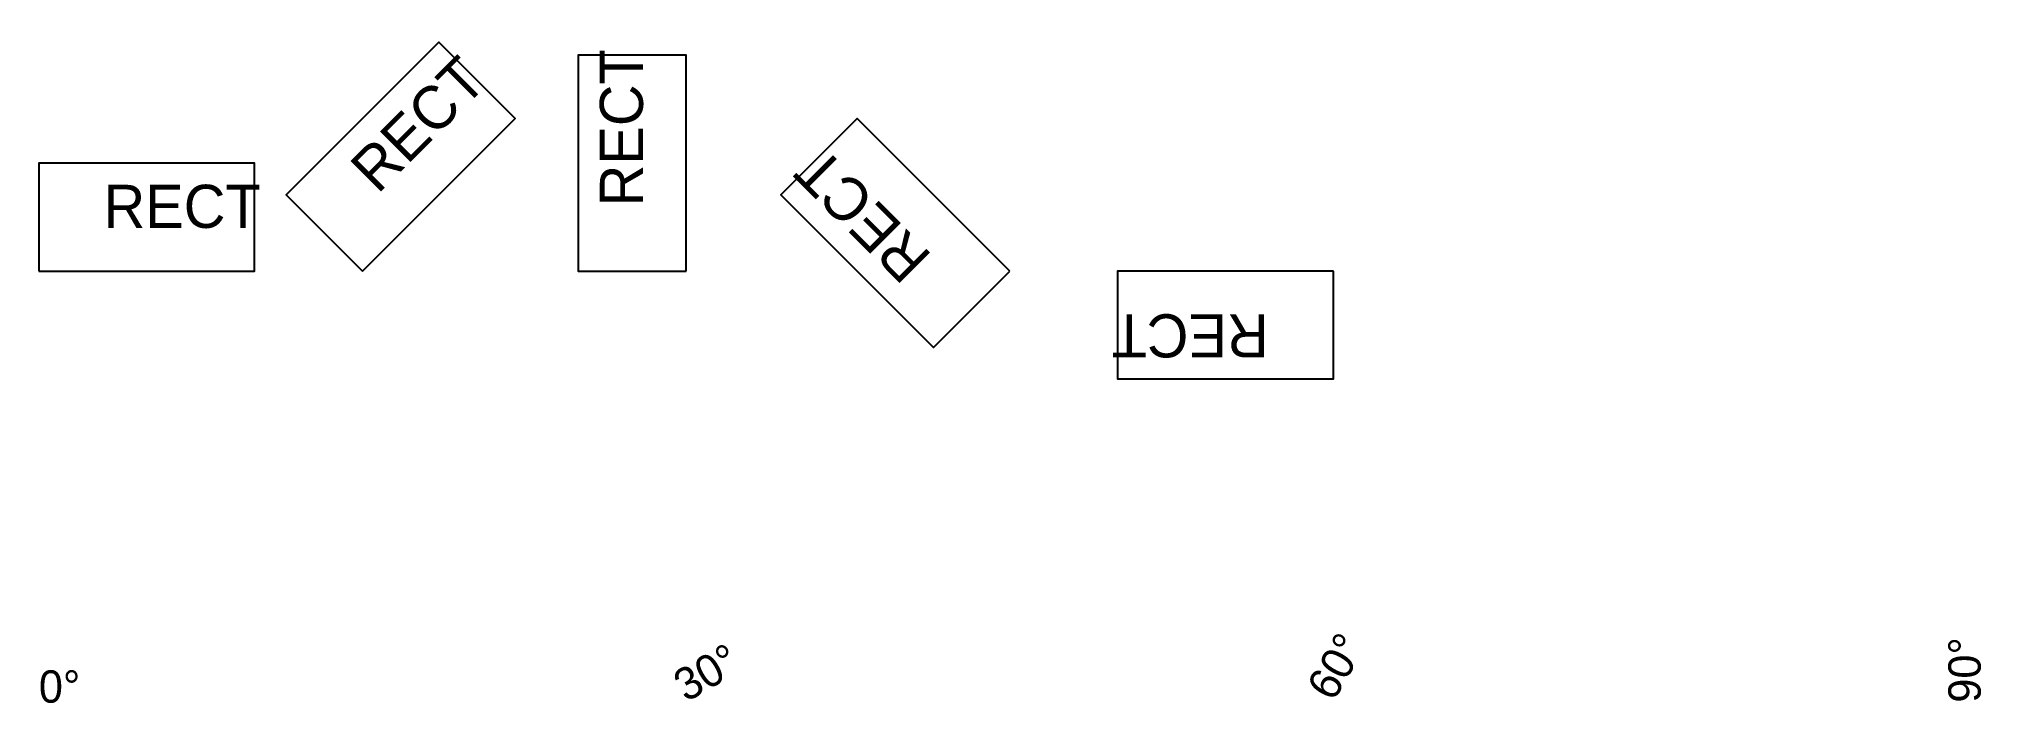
# Model space of a CAD drawing. Header units: metres. Extents: x 0 to 90, y 0 to 30.8.
import ezdxf

# ---------------------------------------------------------------- set-up
doc = ezdxf.new("R2010")
doc.units = ezdxf.units.M

# ---------------------------------------------------------------- blocks, each defined once
blk = doc.blocks.new('RECTANGLE')
blk.add_lwpolyline([(0, 0), (10, 0), (10, 5), (0, 5), (0, 0)])
blk.add_text('RECT', height=2).set_placement((3, 2))

msp = doc.modelspace()

# ---------------------------------------------------------------- block references
for p, rotation in [((15, 20), 45), ((30, 20), 90), ((45, 20), 135), ((60, 20), 180)]:
    msp.add_blockref('RECTANGLE', p, dxfattribs=dict(rotation=rotation))
msp.add_blockref('RECTANGLE', (0, 20))

# ---------------------------------------------------------------- texts
for s, rotation, p in [('60°', 60, (60, 0)), ('90°', 90, (90, 0)), ('30°', 30, (30, 0))]:
    msp.add_text(s, height=1.5, rotation=rotation).set_placement(p)
msp.add_text('0°', height=1.5).set_placement((0, 0))

doc.saveas('drawing.dxf')
